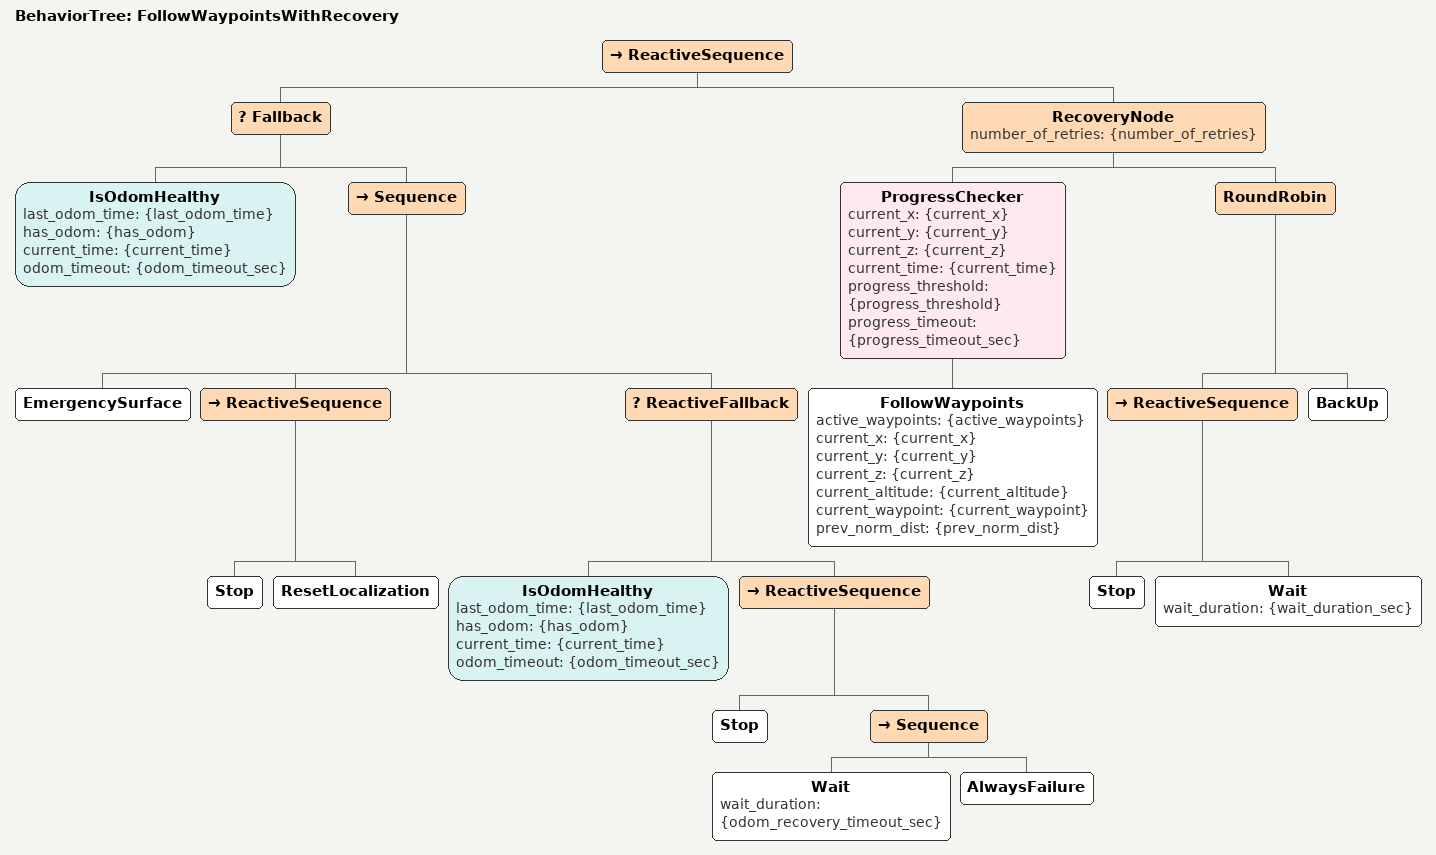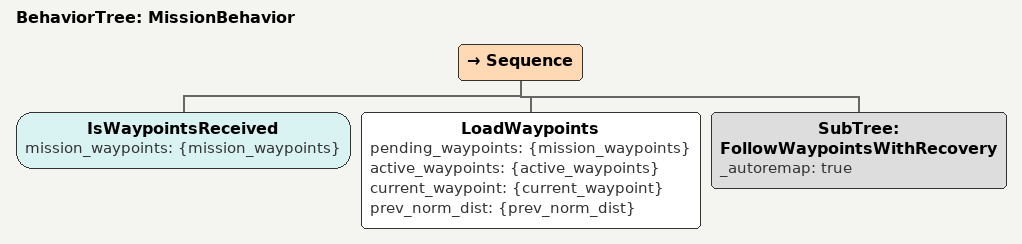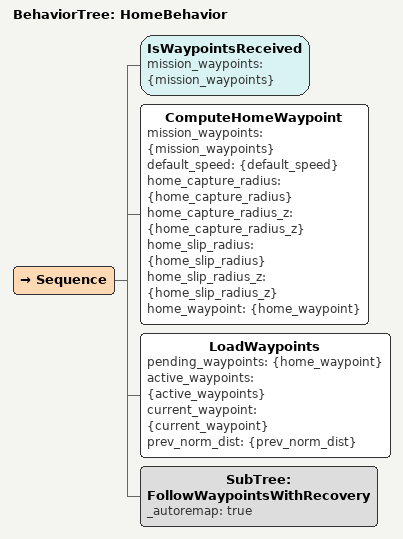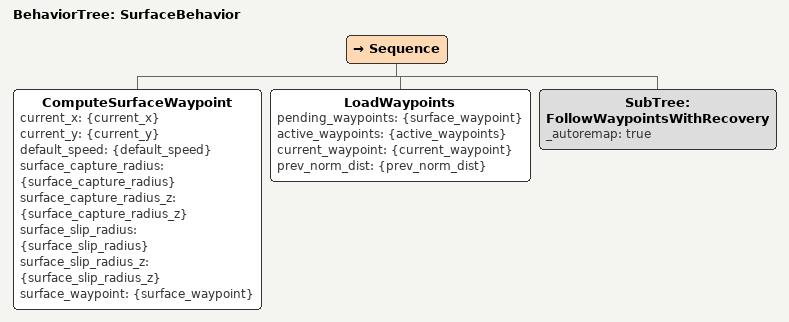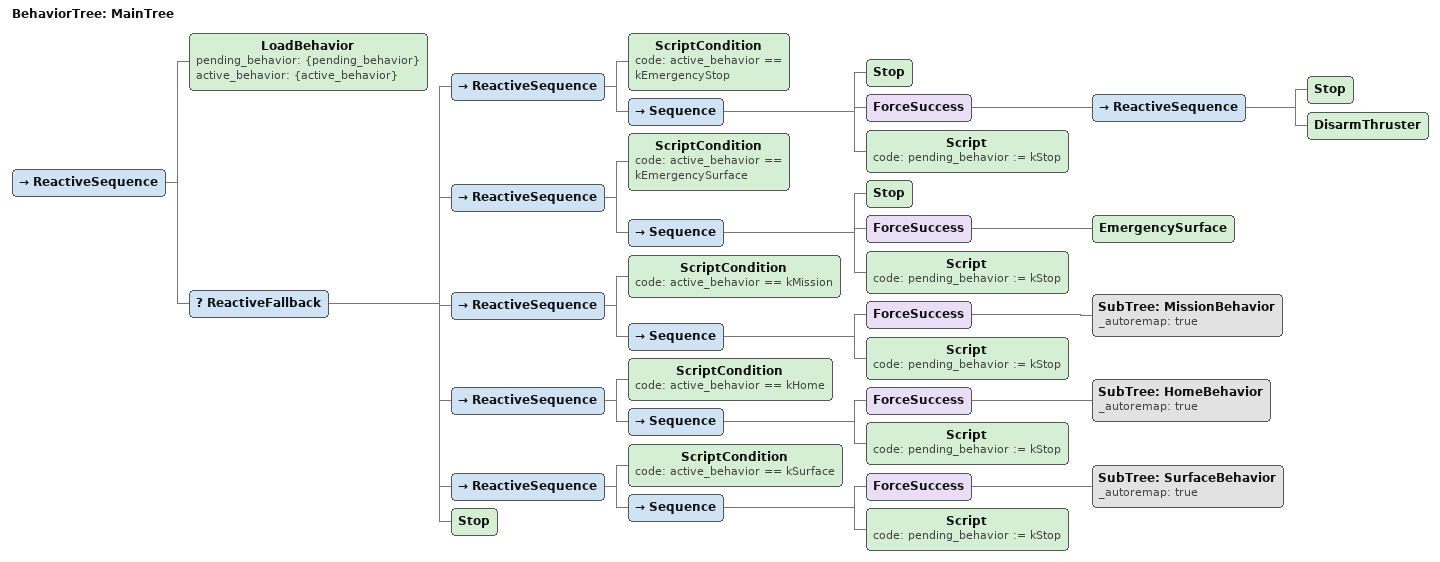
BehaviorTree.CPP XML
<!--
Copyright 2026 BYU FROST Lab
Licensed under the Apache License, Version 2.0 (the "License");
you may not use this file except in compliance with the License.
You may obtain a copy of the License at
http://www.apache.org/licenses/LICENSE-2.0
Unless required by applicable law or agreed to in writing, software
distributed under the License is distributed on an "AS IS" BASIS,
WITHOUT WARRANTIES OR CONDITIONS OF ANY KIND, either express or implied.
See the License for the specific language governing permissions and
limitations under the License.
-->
<?xml version="1.0" encoding="UTF-8"?>

<root BTCPP_format="4" main_tree_to_execute="MainTree">

  <BehaviorTree ID="FollowWaypointsWithRecovery">
    <ReactiveSequence>
      <Fallback>
        <IsOdomHealthy
            last_odom_time="{last_odom_time}"
            has_odom="{has_odom}"
            current_time="{current_time}"
            odom_timeout="{odom_timeout_sec}"/>
        <Sequence>
          <EmergencySurface/>
          <ReactiveSequence>
            <Stop/>
            <ResetLocalization/>
          </ReactiveSequence>
          <ReactiveFallback>
            <IsOdomHealthy
                last_odom_time="{last_odom_time}"
                has_odom="{has_odom}"
                current_time="{current_time}"
                odom_timeout="{odom_timeout_sec}"/>
            <ReactiveSequence>
              <Stop/>
              <Sequence>
                <Wait wait_duration="{odom_recovery_timeout_sec}"/>
                <AlwaysFailure/>
              </Sequence>
            </ReactiveSequence>
          </ReactiveFallback>
        </Sequence>
      </Fallback>
      <RecoveryNode number_of_retries="{number_of_retries}">
        <ProgressChecker
            current_x="{current_x}"
            current_y="{current_y}"
            current_z="{current_z}"
            current_time="{current_time}"
            progress_threshold="{progress_threshold}"
            progress_timeout="{progress_timeout_sec}">
          <FollowWaypoints
              active_waypoints="{active_waypoints}"
              current_x="{current_x}"
              current_y="{current_y}"
              current_z="{current_z}"
              current_altitude="{current_altitude}"
              current_waypoint="{current_waypoint}"
              prev_norm_dist="{prev_norm_dist}"/>
        </ProgressChecker>
        <RoundRobin>
          <ReactiveSequence>
            <Stop/>
            <Wait wait_duration="{wait_duration_sec}"/>
          </ReactiveSequence>
          <BackUp/>
        </RoundRobin>
      </RecoveryNode>
    </ReactiveSequence>
  </BehaviorTree>

  <BehaviorTree ID="MissionBehavior">
    <Sequence>
      <IsWaypointsReceived mission_waypoints="{mission_waypoints}"/>
      <LoadWaypoints pending_waypoints="{mission_waypoints}" active_waypoints="{active_waypoints}"
          current_waypoint="{current_waypoint}" prev_norm_dist="{prev_norm_dist}"/>
      <SubTree ID="FollowWaypointsWithRecovery" _autoremap="true"/>
    </Sequence>
  </BehaviorTree>

  <BehaviorTree ID="HomeBehavior">
    <Sequence>
      <IsWaypointsReceived mission_waypoints="{mission_waypoints}"/>
      <ComputeHomeWaypoint
          mission_waypoints="{mission_waypoints}"
          default_speed="{default_speed}"
          home_capture_radius="{home_capture_radius}"
          home_capture_radius_z="{home_capture_radius_z}"
          home_slip_radius="{home_slip_radius}"
          home_slip_radius_z="{home_slip_radius_z}"
          home_waypoint="{home_waypoint}"/>
      <LoadWaypoints pending_waypoints="{home_waypoint}" active_waypoints="{active_waypoints}"
          current_waypoint="{current_waypoint}" prev_norm_dist="{prev_norm_dist}"/>
      <SubTree ID="FollowWaypointsWithRecovery" _autoremap="true"/>
    </Sequence>
  </BehaviorTree>

  <BehaviorTree ID="SurfaceBehavior">
    <Sequence>
      <ComputeSurfaceWaypoint
          current_x="{current_x}"
          current_y="{current_y}"
          default_speed="{default_speed}"
          surface_capture_radius="{surface_capture_radius}"
          surface_capture_radius_z="{surface_capture_radius_z}"
          surface_slip_radius="{surface_slip_radius}"
          surface_slip_radius_z="{surface_slip_radius_z}"
          surface_waypoint="{surface_waypoint}"/>
      <LoadWaypoints pending_waypoints="{surface_waypoint}" active_waypoints="{active_waypoints}"
          current_waypoint="{current_waypoint}" prev_norm_dist="{prev_norm_dist}"/>
      <SubTree ID="FollowWaypointsWithRecovery" _autoremap="true"/>
    </Sequence>
  </BehaviorTree>

  <BehaviorTree ID="MainTree">
    <ReactiveSequence>
      <LoadBehavior pending_behavior="{pending_behavior}" active_behavior="{active_behavior}"/>
      <ReactiveFallback>
        <ReactiveSequence>
          <ScriptCondition code="active_behavior == kEmergencyStop"/>
          <Sequence>
            <Stop/>
            <ForceSuccess>
              <ReactiveSequence>
                <Stop/>
                <DisarmThruster/>
              </ReactiveSequence>
            </ForceSuccess>
            <Script code="pending_behavior := kStop"/>
          </Sequence>
        </ReactiveSequence>
        <ReactiveSequence>
          <ScriptCondition code="active_behavior == kEmergencySurface"/>
          <Sequence>
            <Stop/>
            <ForceSuccess>
              <EmergencySurface/>
            </ForceSuccess>
            <Script code="pending_behavior := kStop"/>
          </Sequence>
        </ReactiveSequence>
        <ReactiveSequence>
          <ScriptCondition code="active_behavior == kMission"/>
          <Sequence>
            <ForceSuccess>
              <SubTree ID="MissionBehavior" _autoremap="true"/>
            </ForceSuccess>
            <Script code="pending_behavior := kStop"/>
          </Sequence>
        </ReactiveSequence>
        <ReactiveSequence>
          <ScriptCondition code="active_behavior == kHome"/>
          <Sequence>
            <ForceSuccess>
              <SubTree ID="HomeBehavior" _autoremap="true"/>
            </ForceSuccess>
            <Script code="pending_behavior := kStop"/>
          </Sequence>
        </ReactiveSequence>
        <ReactiveSequence>
          <ScriptCondition code="active_behavior == kSurface"/>
          <Sequence>
            <ForceSuccess>
              <SubTree ID="SurfaceBehavior" _autoremap="true"/>
            </ForceSuccess>
            <Script code="pending_behavior := kStop"/>
          </Sequence>
        </ReactiveSequence>
        <Stop/>
      </ReactiveFallback>
    </ReactiveSequence>
  </BehaviorTree>

</root>
